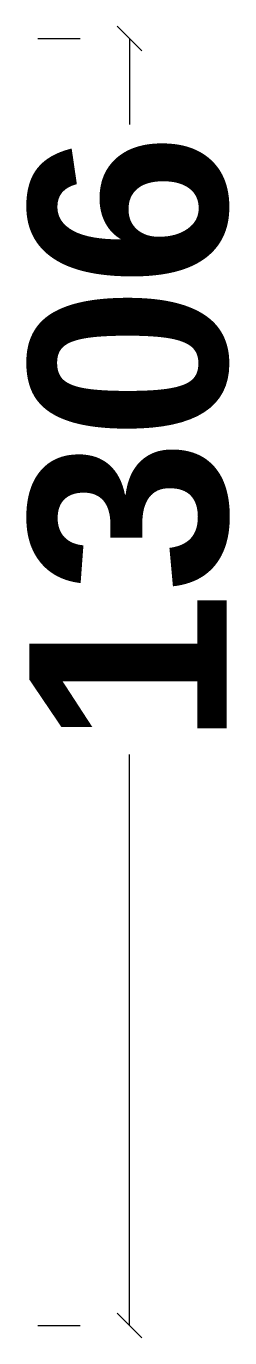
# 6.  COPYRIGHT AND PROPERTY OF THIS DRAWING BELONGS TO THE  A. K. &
# Model space of a CAD drawing. Header units: millimetres. Extents: x -3092162 to 4513894, y -12317808 to 1849994.
# Drawn here: x -1582041 to -1581835, y -5443506 to -5442175 of the extents above; entities that cross this region are included whole.
import ezdxf

# ---------------------------------------------------------------- set-up
doc = ezdxf.new("R2010")
doc.units = ezdxf.units.MM
doc.header["$LTSCALE"] = 2
doc.header["$MEASUREMENT"] = 0
doc.layers.add('toi.dim.', color=214, linetype='Continuous', lineweight=9)
doc.styles.add('int dim', font='arialbd.ttf', dxfattribs={"height": 200})

# ---------------------------------------------------------------- blocks, each defined once
blk = doc.blocks.new('_Oblique')
at = {"color": 0, "linetype": 'ByBlock', "lineweight": -2}
blk.add_line((-0.5, -0.5), (0.5, 0.5), dxfattribs=at)

msp = doc.modelspace()

# ---------------------------------------------------------------- linework, layer by layer
at = {"layer": 'toi.dim.', "color": 214, "ltscale": 100}
for p, q in [((-1582029.3, -5442187.2), (-1581986.5, -5442187.2)), ((-1581936.5, -5442187.2), (-1581936.5, -5442274.5)), ((-1581936.5, -5443493.4), (-1581936.5, -5442914)), ((-1582029.3, -5443493.4), (-1581986.5, -5443493.4))]:
    msp.add_line(p, q, dxfattribs=at)

# ---------------------------------------------------------------- block references
at = {"layer": 'toi.dim.', "color": 214, "ltscale": 100, "xscale": 25, "yscale": 25, "zscale": 25}
for p, rotation in [((-1581936.5, -5442187.2), 90), ((-1581936.5, -5443493.4), 270)]:
    msp.add_blockref('_Oblique', p, dxfattribs=dict(at, rotation=rotation))

# ---------------------------------------------------------------- texts
at = {"layer": 'toi.dim.', "ltscale": 100, "insert": (-1581936.5, -5442594.2), "char_height": 200, "attachment_point": 5, "rotation": 90, "style": 'int dim'}
msp.add_mtext('\\A1;1306', dxfattribs=at)

doc.saveas('drawing.dxf')
